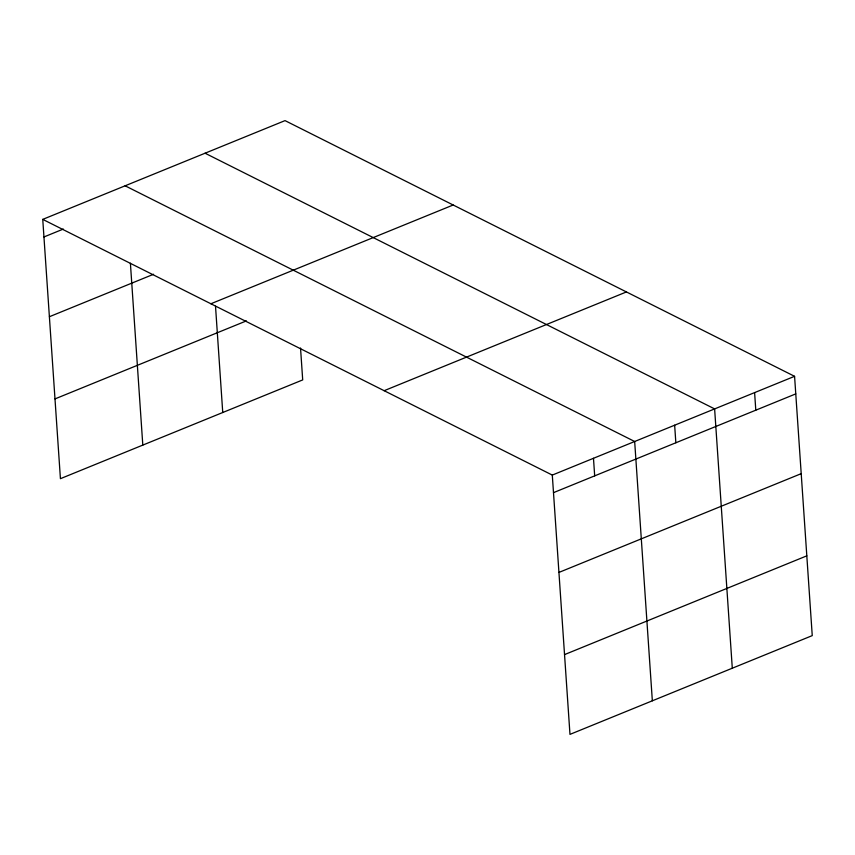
<?xml version="1.0" encoding="UTF-8"?>
<svg xmlns="http://www.w3.org/2000/svg" width="855" height="855" viewBox="0 0 855 855"><rect width="100%" height="100%" fill="white"/><g stroke="black" fill="none" stroke-linecap="round" stroke-linejoin="round"><path stroke-width="1.28" d="M42.75 219.382L285.025 120.619L794.573 376.318L812.25 635.618L569.975 734.381L552.298 475.081L42.75 219.382L60.427 478.682L302.702 379.919L300.533 348.017M43.947 236.963L63.334 229.055M49.387 316.724L153.569 274.263M210.896 303.76L453.182 204.997M54.987 398.911L246.39 320.892M384.141 390.703L626.426 291.94M552.298 475.081L794.573 376.318M553.495 492.651L795.77 393.888M558.935 572.423L801.21 473.659M564.535 654.609L806.81 555.846M205.072 153.216L714.62 408.904L732.297 668.204M125.129 185.802L634.667 441.501L652.344 700.801M754.602 392.616L755.799 410.186M674.648 425.202L675.845 442.772M593.477 458.291L594.685 475.861M215.513 306.229L222.749 412.516M130.398 263.201L142.806 445.102"/></g></svg>
